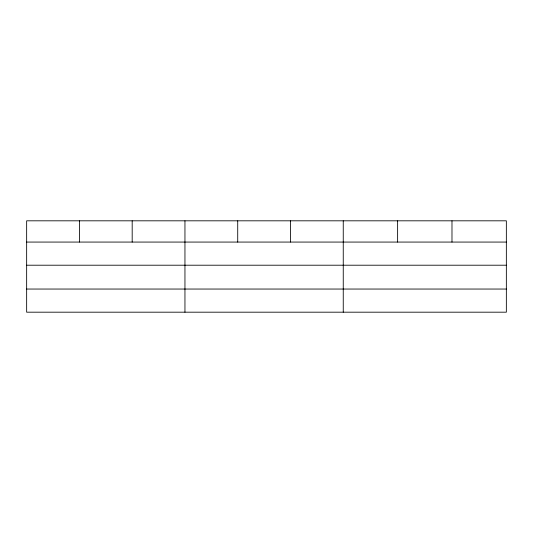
<?xml version="1.0" encoding="UTF-8"?>
<svg xmlns="http://www.w3.org/2000/svg" width="533" height="533" viewBox="0 0 533 533"><rect width="100%" height="100%" fill="white"/><g stroke="black" fill="none" stroke-linecap="round" stroke-linejoin="round"><path stroke-width="0.8" d="M506.35 265.207L506.35 220.815L26.65 220.815L26.65 312.185L506.35 312.185L506.35 265.207L26.65 265.207M26.65 242.069L506.35 242.069M26.65 289.046L506.35 289.046M451.984 220.815L451.984 242.069M397.618 220.815L397.618 242.069M343.252 220.815L343.252 312.185M290.485 220.815L290.485 242.069M237.718 220.815L237.718 242.069M184.951 220.815L184.951 312.185M132.184 220.815L132.184 242.069M79.417 220.815L79.417 242.069"/></g></svg>
